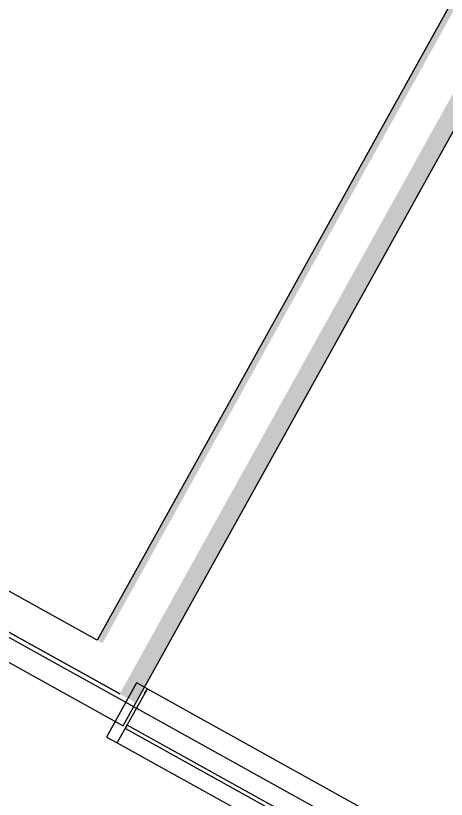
# Model space of a CAD drawing. Header units: metres. Extents: x 2.3 to 42.8, y 0.9 to 31.9.
# Drawn here: x 12.314 to 12.998, y 10.235 to 11.479 of the extents above; entities that cross this region are included whole.
import ezdxf

# ---------------------------------------------------------------- set-up
doc = ezdxf.new("R2010")
doc.units = ezdxf.units.M
for name, color, linetype in [('ARREDI', 9, 'Continuous'), ('PARETI_STRUTTURE', 7, 'Continuous'), ('PILASTRI_SETTI', 8, 'Continuous')]:
    doc.layers.add(name, color=color, linetype=linetype)

msp = doc.modelspace()

# ---------------------------------------------------------------- linework, layer by layer
at = {"layer": 'ARREDI'}
msp.add_lwpolyline([(12.8976, 10.1266), (12.4907, 10.3526), (12.4878, 10.3474), (12.8948, 10.1214)], close=True, dxfattribs=at)
at = {"layer": 'PARETI_STRUTTURE'}
for points in [[(14.2063, 13.6635), (12.4428, 10.4875)], [(10.9712, 11.2312), (15.4958, 8.7189), (17.2939, 11.9573), (21.4602, 9.644)], [(12.5046, 10.3879), (13.0933, 11.4481)], [(12.4428, 10.4875), (12.1279, 10.6624), (12.1231, 10.6537)], [(12.4788, 10.4022), (12.1002, 10.6124), (12.0799, 10.576)], [(12.1001, 10.6124), (12.4237, 10.4328)], [(12.0799, 10.576), (12.4844, 10.3514), (12.5046, 10.3879)], [(12.4237, 10.4328), (12.4788, 10.4022)], [(12.5184, 10.4026), (12.5227, 10.4102), (12.9297, 10.1842)], [(12.4749, 10.3242), (12.8819, 10.0982)]]:
    msp.add_lwpolyline(points, dxfattribs=at)
msp.add_lwpolyline([(12.5227, 10.4102), (12.5055, 10.4198), (12.4577, 10.3337), (12.4749, 10.3242)], close=True, dxfattribs=at)
at = {"layer": 'PILASTRI_SETTI'}
for points in [[(12.4514, 10.4827), (14.2149, 13.6587), (12.4428, 10.4875), (14.2063, 13.6635)], [(12.5046, 10.3879), (13.0933, 11.4481), (12.4788, 10.4022), (13.0675, 11.4624)]]:
    msp.add_solid(points, dxfattribs=at)

doc.saveas('drawing.dxf')
